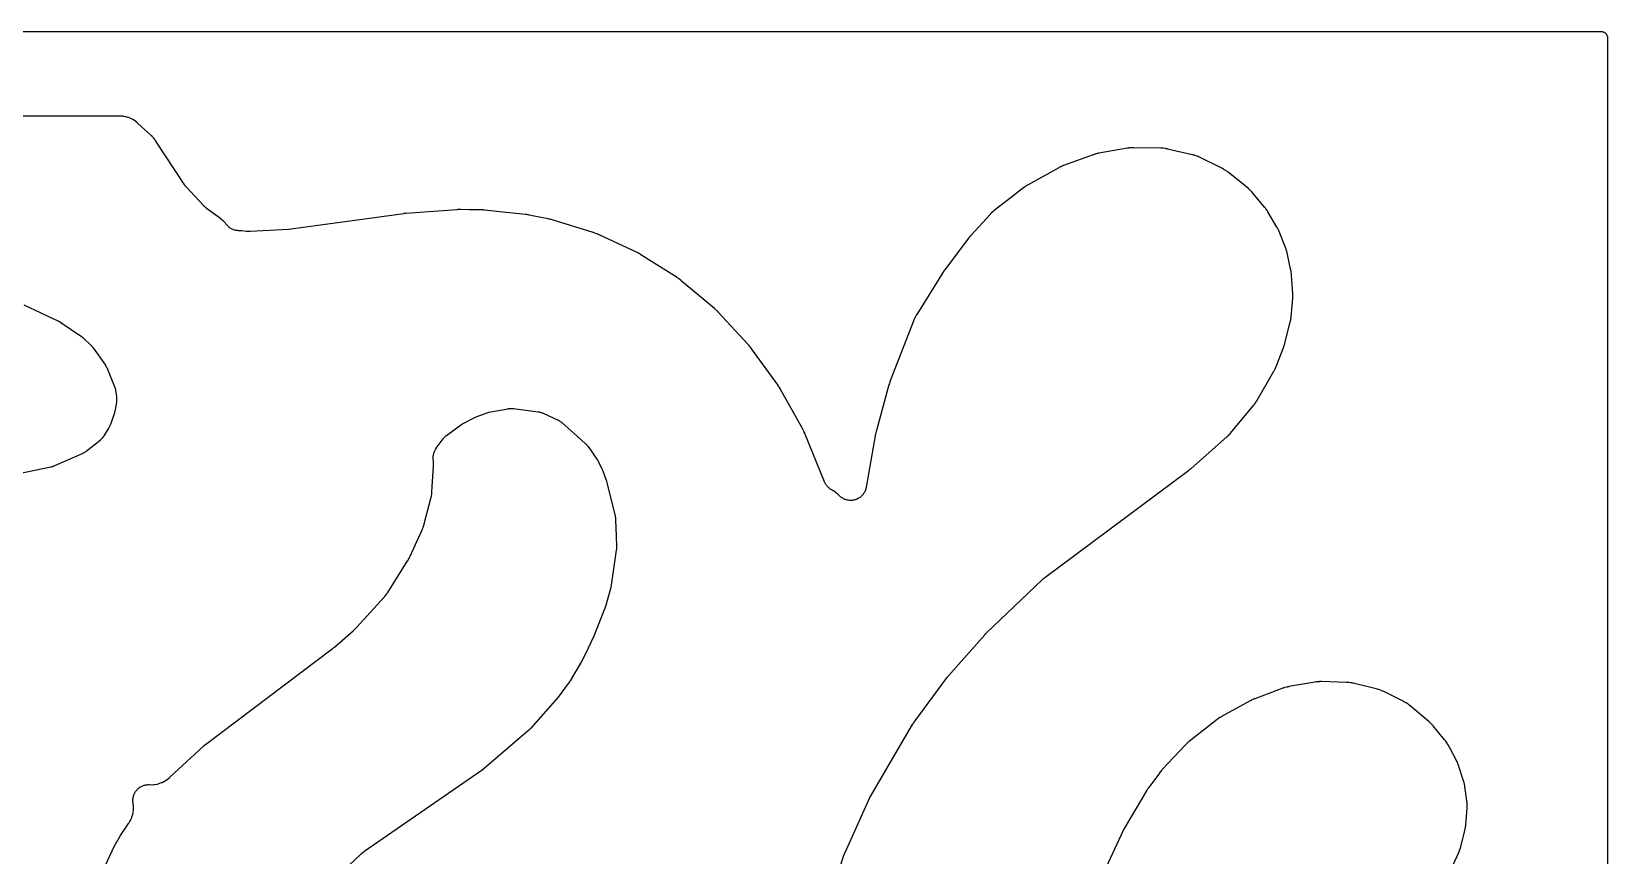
# Model space of a CAD drawing. Header units: millimetres. Extents: x 0 to 300, y 0 to 300.
# Drawn here: x 150.8 to 300.1, y 222.1 to 300.1 of the extents above; entities that cross this region are included whole.
import ezdxf

# ---------------------------------------------------------------- set-up
doc = ezdxf.new("R2010")
doc.units = ezdxf.units.MM
doc.layers.add('CUT', color=7, linetype='CONTINUOUS')

msp = doc.modelspace()

# ---------------------------------------------------------------- linework, layer by layer
at = {"layer": 'CUT'}
for points in [[(1.4375, 300.0625), (298.5625, 300.0625), (299.4478, 300.0625), (299.5212, 300.0589), (299.5794, 300.0503), (299.6365, 300.036), (299.6918, 300.0162), (299.745, 299.991), (299.7954, 299.9608), (299.8427, 299.9257), (299.8863, 299.8863), (299.9257, 299.8427), (299.9608, 299.7954), (299.991, 299.745), (300.0162, 299.6918), (300.036, 299.6365), (300.0503, 299.5794), (300.0589, 299.5212), (300.0625, 299.4478), (300.0625, 298.5625), (300.0625, 1.4375)], [(226.421, 217.8372), (227.7715, 222.0815), (227.7756, 222.0938), (227.7852, 222.1226), (227.7894, 222.135), (227.7947, 222.15), (227.7991, 222.1622), (227.8095, 222.1907), (227.8141, 222.2029), (227.8224, 222.2245), (227.8271, 222.2366), (227.8384, 222.2648), (227.8433, 222.2768), (227.8494, 222.2915), (227.8545, 222.3035), (227.8666, 222.3314), (227.8719, 222.3433), (230.086, 227.2511), (230.0909, 227.2618), (230.1025, 227.2867), (230.1076, 227.2973), (230.1138, 227.3102), (230.119, 227.3207), (230.1312, 227.3452), (230.1365, 227.3557), (230.1461, 227.3742), (230.1515, 227.3846), (230.1644, 227.4088), (230.17, 227.4191), (230.1769, 227.4317), (230.1826, 227.442), (230.1961, 227.4658), (230.202, 227.476), (234.2705, 234.4484), (234.2767, 234.4589), (234.2912, 234.4831), (234.2976, 234.4934), (234.3053, 234.506), (234.3118, 234.5162), (234.327, 234.54), (234.3336, 234.5502), (234.3454, 234.5681), (234.3521, 234.5782), (234.368, 234.6016), (234.3748, 234.6116), (234.3833, 234.6237), (234.3903, 234.6336), (234.4068, 234.6566), (234.4139, 234.6663), (237.5189, 238.8728), (237.5246, 238.8804), (237.538, 238.8981), (237.5437, 238.9057), (237.5508, 238.9149), (237.5567, 238.9224), (237.5704, 238.9398), (237.5764, 238.9473), (237.587, 238.9604), (237.593, 238.9678), (237.6071, 238.9849), (237.6132, 238.9923), (237.6206, 239.0011), (237.6268, 239.0084), (237.6413, 239.0252), (237.6475, 239.0324), (241.0933, 242.9576), (241.1, 242.9651), (241.1157, 242.9826), (241.1225, 242.99), (241.1308, 242.9991), (241.1376, 243.0065), (241.1537, 243.0236), (241.1606, 243.0309), (241.173, 243.0438), (241.18, 243.051), (241.1965, 243.0677), (241.2036, 243.0749), (241.2123, 243.0836), (241.2194, 243.0906), (241.2363, 243.107), (241.2435, 243.114), (246.5712, 248.1866), (246.5811, 248.1959), (246.6045, 248.2174), (246.6145, 248.2266), (246.6269, 248.2377), (246.6371, 248.2467), (246.6611, 248.2675), (246.6714, 248.2764), (246.6899, 248.2919), (246.7004, 248.3006), (246.725, 248.3207), (246.7356, 248.3293), (246.7486, 248.3396), (246.7593, 248.348), (246.7845, 248.3673), (246.7954, 248.3755), (260.3916, 258.4946), (260.4014, 258.5021), (260.465, 258.5514), (260.4747, 258.5591), (260.5532, 258.6228), (260.5628, 258.6307), (260.6242, 258.6826), (260.6336, 258.6907), (264.0216, 261.6765), (264.0298, 261.6838), (264.0865, 261.7357), (264.0949, 261.7435), (264.1314, 261.7782), (264.1486, 261.7952), (264.254, 261.9037), (264.2699, 261.9208), (264.297, 261.9509), (264.3042, 261.9592), (264.3539, 262.0166), (264.3619, 262.026), (266.5575, 264.6713), (266.5656, 264.6812), (266.6171, 264.7461), (266.625, 264.7562), (266.6551, 264.7959), (266.6702, 264.8165), (266.7648, 264.9525), (266.7789, 264.9738), (266.8056, 265.0159), (266.8123, 265.0267), (266.8552, 265.0976), (266.8617, 265.1086), (268.4825, 267.9218), (268.4877, 267.9312), (268.5239, 267.9967), (268.5293, 268.0065), (268.5522, 268.0499), (268.5628, 268.0711), (268.6266, 268.2041), (268.636, 268.2248), (268.6517, 268.261), (268.6559, 268.2709), (268.6841, 268.3393), (268.6886, 268.3505), (269.4152, 270.2188), (269.4218, 270.2366), (269.4629, 270.353), (269.4689, 270.371), (269.5158, 270.5185), (269.5213, 270.5367), (269.5549, 270.6555), (269.5598, 270.6738), (270.0279, 272.5518), (270.0305, 272.5625), (270.0478, 272.6378), (270.0502, 272.6491), (270.0606, 272.6987), (270.0652, 272.7226), (270.0903, 272.8727), (270.0937, 272.896), (270.0989, 272.9364), (270.1002, 272.9473), (270.1084, 273.0233), (270.1097, 273.0356), (270.2641, 274.7915), (270.265, 274.8023), (270.2702, 274.8774), (270.2709, 274.8886), (270.2734, 274.938), (270.2741, 274.9618), (270.2758, 275.1102), (270.2756, 275.1331), (270.2746, 275.1729), (270.2742, 275.1836), (270.2708, 275.2581), (270.2702, 275.2702), (270.1589, 276.978), (270.1581, 276.9886), (270.152, 277.0621), (270.151, 277.0731), (270.1461, 277.1212), (270.1433, 277.1444), (270.1231, 277.2883), (270.1195, 277.3104), (270.1127, 277.3487), (270.1107, 277.3591), (270.0966, 277.4307), (270.0942, 277.4423), (269.7293, 279.1161), (269.7265, 279.1283), (269.7076, 279.2069), (269.7046, 279.219), (269.6922, 279.2661), (269.6854, 279.2901), (269.638, 279.4448), (269.6302, 279.4684), (269.614, 279.5143), (269.6097, 279.526), (269.5812, 279.6018), (269.5767, 279.6134), (268.9729, 281.1217), (268.9688, 281.1316), (268.9396, 281.2008), (268.9352, 281.2111), (268.9152, 281.2561), (268.9052, 281.2776), (268.84, 281.4103), (268.8295, 281.4306), (268.8107, 281.4654), (268.8055, 281.4748), (268.7691, 281.5395), (268.7631, 281.5499), (267.9096, 282.997), (267.9033, 283.0074), (267.8619, 283.0744), (267.8554, 283.0847), (267.8297, 283.1245), (267.8161, 283.1446), (267.7254, 283.2734), (267.711, 283.293), (267.6822, 283.3306), (267.6747, 283.3402), (267.6255, 283.4017), (267.6178, 283.4111), (266.496, 284.7574), (266.4865, 284.7685), (266.4241, 284.8398), (266.4144, 284.8507), (266.3758, 284.8926), (266.3556, 284.9136), (266.2207, 285.0467), (266.1995, 285.0667), (266.157, 285.1047), (266.1461, 285.1143), (266.0739, 285.1758), (266.0627, 285.1851), (264.134, 286.75), (264.1207, 286.7606), (264.0331, 286.8276), (264.0194, 286.8378), (263.9657, 286.8765), (263.9376, 286.8956), (263.7518, 287.0143), (263.7227, 287.0318), (263.6649, 287.0642), (263.65, 287.0723), (263.5523, 287.1236), (263.5372, 287.1313), (261.4305, 288.1626), (261.4149, 288.17), (261.3126, 288.2164), (261.2968, 288.2234), (261.2347, 288.2495), (261.2024, 288.2619), (260.9909, 288.3368), (260.958, 288.3473), (260.8933, 288.3661), (260.8766, 288.3707), (260.7679, 288.3989), (260.7512, 288.403), (258.4079, 288.939), (258.3928, 288.9422), (258.2941, 288.9621), (258.2788, 288.965), (258.2193, 288.9754), (258.1886, 288.98), (257.9888, 289.0044), (257.958, 289.0074), (257.8976, 289.0116), (257.8822, 289.0125), (257.7816, 289.0169), (257.7661, 289.0174), (255.2287, 289.0638), (255.2143, 289.0638), (255.1208, 289.0633), (255.1064, 289.0631), (255.0503, 289.0614), (255.0215, 289.0598), (254.8352, 289.0453), (254.8065, 289.0424), (254.7508, 289.0354), (254.7365, 289.0334), (254.6441, 289.0195), (254.6299, 289.0171), (251.9143, 288.541), (251.9012, 288.5385), (251.8169, 288.5218), (251.8039, 288.5191), (251.7534, 288.5079), (251.7277, 288.5016), (251.5616, 288.4571), (251.5362, 288.4497), (251.4869, 288.4341), (251.4743, 288.43), (251.3928, 288.4023), (251.3804, 288.3979), (248.5591, 287.3678), (248.5487, 287.3639), (248.4762, 287.3359), (248.4654, 287.3316), (248.4182, 287.3123), (248.3957, 287.3026), (248.2565, 287.2389), (248.2352, 287.2286), (248.1986, 287.2101), (248.1887, 287.205), (248.1208, 287.1691), (248.1098, 287.1631), (245.2039, 285.5466), (245.2038, 285.5466), (245.1946, 285.5413), (245.1304, 285.5042), (245.1209, 285.4985), (245.0793, 285.4734), (245.0595, 285.4609), (244.9376, 285.3805), (244.919, 285.3677), (244.8872, 285.345), (244.8786, 285.3387), (244.8197, 285.2951), (244.8102, 285.2879), (243.4641, 284.2476), (242.0008, 283.1161), (241.9905, 283.108), (241.9247, 283.0547), (241.9147, 283.0465), (241.8759, 283.0137), (241.8564, 282.9965), (241.7322, 282.8819), (241.7135, 282.8639), (241.6777, 282.8279), (241.6686, 282.8185), (241.6103, 282.7573), (241.6015, 282.7478), (241.6014, 282.7477), (239.8177, 280.7907), (239.8085, 280.7803), (239.7491, 280.7121), (239.7401, 280.7015), (239.6677, 280.6142), (239.6589, 280.6034), (239.6028, 280.5326), (239.5943, 280.5216), (237.295, 277.4742), (237.2871, 277.4635), (237.2367, 277.3936), (237.2291, 277.3827), (237.1678, 277.2935), (237.1604, 277.2825), (237.1131, 277.2104), (237.106, 277.1992), (234.6542, 273.2706), (234.6469, 273.2586), (234.6004, 273.18), (234.5933, 273.1678), (234.5665, 273.1199), (234.5533, 273.095), (234.4715, 272.9317), (234.4595, 272.9063), (234.4373, 272.8561), (234.4317, 272.8431), (234.3966, 272.7587), (234.3914, 272.7457), (232.1505, 266.976), (232.1452, 266.9617), (232.1116, 266.8682), (232.1066, 266.8538), (232.0674, 266.7354), (232.0628, 266.7208), (232.034, 266.6258), (232.0298, 266.6111), (230.8443, 262.3039), (230.8408, 262.2902), (230.8185, 262.2015), (230.8153, 262.1878), (230.79, 262.0757), (230.7871, 262.0619), (230.7691, 261.9721), (230.7665, 261.9583), (229.8785, 256.9271), (229.8697, 256.8833), (229.8514, 256.8034), (229.8272, 256.7173), (229.8083, 256.6608), (229.7756, 256.5775), (229.7512, 256.5232), (229.7104, 256.4436), (229.6807, 256.392), (229.6322, 256.3168), (229.5975, 256.2684), (229.5418, 256.1984), (229.5025, 256.1537), (229.4401, 256.0896), (229.3965, 256.049), (229.3281, 255.9914), (229.2807, 255.9553), (229.2069, 255.9048), (229.1562, 255.8736), (229.0777, 255.8307), (229.0241, 255.8047), (228.9418, 255.7697), (228.8859, 255.7492), (228.8005, 255.7226), (228.7428, 255.7077), (228.6552, 255.6897), (228.5963, 255.6806), (228.5074, 255.6714), (228.4479, 255.6682), (228.3584, 255.6679), (228.299, 255.6706), (228.2099, 255.6791), (228.151, 255.6878), (228.0632, 255.7051), (228.0055, 255.7195), (227.9199, 255.7455), (227.8638, 255.7656), (227.7812, 255.8), (227.7274, 255.8255), (227.6486, 255.8679), (227.5977, 255.8987), (227.5235, 255.9487), (227.4758, 255.9843), (227.4069, 256.0415), (227.3465, 256.0968), (227.3143, 256.1279), (227.2053, 256.2383), (227.1606, 256.2792), (227.013, 256.4013), (226.9644, 256.4375), (226.8029, 256.5455), (226.7773, 256.5617), (226.7265, 256.5921), (226.7134, 256.5997), (226.6393, 256.6416), (226.6114, 256.6587), (226.6041, 256.6631), (226.5447, 256.6984), (226.471, 256.7475), (226.4233, 256.7829), (226.3543, 256.8394), (226.3103, 256.8794), (226.2473, 256.9425), (226.2074, 256.9866), (226.1509, 257.0557), (226.1157, 257.1035), (226.0663, 257.1778), (226.036, 257.2288), (225.9942, 257.3077), (225.9596, 257.3817), (225.9417, 257.4226), (224.0701, 262.0054), (224.0629, 262.0222), (224.0148, 262.1306), (224.0071, 262.1471), (223.9426, 262.2812), (223.9344, 262.2975), (223.8798, 262.4028), (223.8711, 262.4189), (221.7386, 266.2366), (221.7297, 266.2521), (221.6701, 266.3517), (221.6607, 266.3669), (221.5822, 266.4896), (221.5724, 266.5045), (221.507, 266.6004), (221.4967, 266.615), (218.9476, 270.1224), (218.937, 270.1365), (218.8669, 270.2273), (218.8559, 270.2411), (218.7646, 270.3523), (218.7532, 270.3658), (218.6778, 270.4522), (218.6661, 270.4654), (215.859, 273.5022), (215.8458, 273.5159), (215.759, 273.604), (215.7455, 273.6174), (215.6331, 273.7244), (215.6192, 273.7373), (215.527, 273.8197), (215.5126, 273.8322), (212.3662, 276.4706), (212.3508, 276.4831), (212.2497, 276.5623), (212.234, 276.5743), (212.1039, 276.6695), (212.0878, 276.6809), (211.9817, 276.7533), (211.9652, 276.7642), (208.5465, 278.9362), (208.5299, 278.9464), (208.4206, 279.0109), (208.4036, 279.0206), (208.264, 279.0971), (208.2467, 279.1062), (208.1335, 279.1635), (208.1159, 279.172), (204.5118, 280.8503), (204.511, 280.8507), (204.4922, 280.8591), (204.3689, 280.9114), (204.3497, 280.9191), (204.1929, 280.9794), (204.1735, 280.9865), (204.0469, 281.0303), (204.0273, 281.0367), (200.1515, 282.2287), (200.1371, 282.2329), (200.0431, 282.2592), (200.0286, 282.2631), (199.9099, 282.2932), (199.8972, 282.2963), (199.8721, 282.3026), (199.8574, 282.3061), (199.7615, 282.3278), (199.7467, 282.331), (198.4231, 282.5952), (197.9901, 282.6822), (197.9767, 282.6847), (197.8894, 282.7002), (197.8811, 282.7016), (197.8652, 282.7044), (197.8518, 282.7066), (197.7424, 282.7233), (197.729, 282.7252), (197.6415, 282.7366), (197.6281, 282.7382), (195.7742, 282.9366), (193.7291, 283.1569), (193.715, 283.1582), (193.6234, 283.1659), (193.6093, 283.1669), (193.4942, 283.1739), (193.48, 283.1746), (193.4703, 283.1749), (193.4684, 283.175), (193.4543, 283.1757), (193.3625, 283.179), (193.3484, 283.1793), (192.2766, 283.1926), (191.4519, 283.2033), (191.439, 283.2034), (191.3549, 283.2027), (191.3446, 283.2025), (191.3316, 283.2023), (191.3187, 283.2021), (191.2139, 283.1989), (191.201, 283.1984), (191.1176, 283.194), (191.1047, 283.1932), (186.3274, 282.8422), (186.3186, 282.8414), (186.2575, 282.836), (186.2481, 282.8351), (186.172, 282.8272), (186.1628, 282.8262), (186.1027, 282.819), (186.0929, 282.8177), (175.1871, 281.3272), (171.5408, 281.1352), (171.527, 281.1346), (171.4949, 281.1334), (171.4811, 281.133), (171.4643, 281.1326), (171.4575, 281.1325), (171.4477, 281.1325), (171.432, 281.1326), (171.3955, 281.1332), (171.3799, 281.1336), (171.3547, 281.1344), (171.3391, 281.1351), (171.3027, 281.137), (171.287, 281.1379), (171.268, 281.1392), (171.2524, 281.1404), (171.216, 281.1435), (171.2005, 281.145), (170.7555, 281.191), (170.7407, 281.1924), (170.6447, 281.1999), (170.63, 281.2009), (170.5722, 281.204), (170.5426, 281.2049), (170.5026, 281.205), (170.4564, 281.2064), (170.3718, 281.2111), (170.2799, 281.221), (170.2191, 281.2307), (170.1287, 281.25), (170.0693, 281.2659), (169.9814, 281.2943), (169.9239, 281.3162), (169.8393, 281.3535), (169.7843, 281.3812), (169.7041, 281.427), (169.6522, 281.4601), (169.5771, 281.5139), (169.5289, 281.5522), (169.4597, 281.6134), (169.4157, 281.6565), (169.3531, 281.7245), (169.299, 281.7896), (169.2704, 281.8259), (169.2403, 281.8662), (169.2029, 281.9114), (169.0779, 282.0485), (169.0363, 282.0899), (168.8965, 282.2159), (168.8742, 282.235), (168.8298, 282.2712), (168.8183, 282.2804), (168.743, 282.3389), (168.7313, 282.3477), (167.4203, 283.3149), (167.4119, 283.3212), (167.3979, 283.3317), (167.3649, 283.358), (167.31, 283.4036), (167.2861, 283.4243), (167.2836, 283.4265), (167.2604, 283.448), (167.2088, 283.4974), (167.1791, 283.5273), (167.167, 283.54), (167.1598, 283.5477), (165.4805, 285.3584), (165.474, 285.3655), (165.4634, 285.3772), (165.4384, 285.4059), (165.3971, 285.4554), (165.3792, 285.4777), (165.3773, 285.4801), (165.3601, 285.5029), (165.322, 285.5549), (165.3002, 285.5861), (165.2914, 285.5993), (165.2861, 285.6072), (162.6182, 289.6926), (162.6112, 289.7031), (162.5649, 289.7708), (162.5577, 289.7811), (162.529, 289.8212), (162.5139, 289.8414), (162.4145, 289.9689), (162.3818, 290.0073), (162.272, 290.126), (162.2544, 290.1441), (162.2195, 290.1789), (162.2104, 290.1877), (162.1511, 290.2442), (162.1419, 290.2528), (160.9196, 291.3689), (160.9093, 291.3781), (160.8413, 291.4373), (160.8307, 291.4463), (160.7891, 291.481), (160.7673, 291.4982), (160.6255, 291.6055), (160.5797, 291.6369), (160.4306, 291.7294), (160.3822, 291.7564), (160.2252, 291.8347), (160.1744, 291.8571), (160.0109, 291.9205), (159.9583, 291.9382), (159.7895, 291.9863), (159.7355, 291.999), (159.5631, 292.0312), (159.5081, 292.0389), (159.3311, 292.0553), (159.3034, 292.0573), (159.2492, 292.0598), (159.2354, 292.0603), (159.1452, 292.0623), (159.1313, 292.0625), (148.8725, 292.0625)], [(150.1022, 274.1749), (153.3488, 272.6803), (153.3574, 272.6763), (153.3709, 272.6699), (153.4048, 272.6529), (153.4615, 272.6232), (153.4864, 272.6095), (153.4882, 272.6085), (153.5128, 272.5941), (153.5674, 272.5608), (153.5994, 272.5404), (153.6119, 272.532), (153.6197, 272.5267), (155.5639, 271.1967), (155.5716, 271.1914), (155.5836, 271.1829), (155.6026, 271.1692), (155.6307, 271.1485), (155.6542, 271.1306), (155.6735, 271.1152), (155.6832, 271.1075), (155.6874, 271.1041), (155.7089, 271.086), (155.7565, 271.0448), (155.7842, 271.0198), (155.7949, 271.0096), (155.8017, 271.0032), (156.4552, 270.3746), (156.463, 270.367), (156.4753, 270.355), (156.5055, 270.3237), (156.5552, 270.2698), (156.5769, 270.2454), (156.5784, 270.2436), (156.5991, 270.2185), (156.6448, 270.1611), (156.671, 270.1264), (156.6811, 270.1125), (156.6874, 270.1036), (157.8338, 268.4689), (157.841, 268.4584), (157.8523, 268.4418), (157.8797, 268.399), (157.9238, 268.3255), (157.9428, 268.2925), (157.944, 268.2902), (157.9615, 268.2563), (157.9993, 268.1794), (158.0204, 268.1331), (158.0282, 268.1146), (158.0331, 268.1029), (158.6798, 266.51), (158.6847, 266.4977), (158.6923, 266.4782), (158.71, 266.4285), (158.7374, 266.3436), (158.7487, 266.3056), (158.7494, 266.3031), (158.7591, 266.2646), (158.7789, 266.1777), (158.7891, 266.1259), (158.7926, 266.1053), (158.7947, 266.0922), (158.8844, 265.5014), (158.8861, 265.4898), (158.8887, 265.4713), (158.8939, 265.4244), (158.899, 265.3641), (158.9023, 265.2816), (158.9018, 265.2001), (158.8974, 265.1177), (158.8915, 265.0575), (158.8856, 265.0106), (158.8828, 264.9922), (158.881, 264.9805), (158.7624, 264.2637), (158.7608, 264.2543), (158.7582, 264.2394), (158.7508, 264.2019), (158.7369, 264.1389), (158.7303, 264.111), (158.7298, 264.109), (158.7223, 264.0813), (158.7044, 264.0194), (158.693, 263.9828), (158.6882, 263.9685), (158.6851, 263.9594), (158.3069, 262.8689), (158.303, 262.858), (158.2968, 262.8407), (158.2799, 262.7975), (158.2495, 262.7253), (158.2354, 262.6934), (158.2344, 262.6913), (158.219, 262.66), (158.1831, 262.5904), (158.1608, 262.5497), (158.1516, 262.5338), (158.1457, 262.5238), (157.6985, 261.7782), (157.6932, 261.7696), (157.69, 261.7642), (157.6583, 261.7163), (157.6105, 261.6486), (157.5519, 261.5744), (157.5104, 261.5271), (157.4444, 261.4594), (157.3834, 261.4032), (157.34, 261.3656), (157.3351, 261.3616), (157.3272, 261.3553), (156.0015, 260.3048), (155.994, 260.2989), (155.982, 260.2896), (155.9513, 260.2668), (155.9113, 260.2384), (155.8553, 260.2018), (155.7988, 260.1676), (155.7402, 260.1352), (155.6964, 260.1131), (155.6619, 260.0965), (155.6482, 260.0903), (155.6394, 260.0864), (153.0276, 258.9349), (153.0168, 258.9302), (152.9997, 258.9229), (152.9559, 258.9056), (152.8813, 258.8784), (152.8479, 258.867), (152.8455, 258.8662), (152.8117, 258.8561), (152.7352, 258.8348), (152.6895, 258.8234), (152.6713, 258.8193), (152.6598, 258.8168), (146.4182, 257.513)], [(157.4708, 220.3234), (158.6525, 222.8912), (159.2618, 223.9603), (160.0336, 225.0876), (160.0416, 225.0995), (160.0924, 225.1777), (160.1001, 225.1898), (160.1295, 225.2375), (160.1439, 225.2622), (160.2328, 225.4231), (160.2581, 225.4746), (160.3302, 225.6409), (160.3505, 225.6945), (160.4064, 225.867), (160.4215, 225.9223), (160.4607, 226.0993), (160.4704, 226.1558), (160.4925, 226.3358), (160.4968, 226.393), (160.5016, 226.5742), (160.5004, 226.6315), (160.4879, 226.8124), (160.4812, 226.8693), (160.4601, 226.9965), (160.454, 227.0401), (160.4447, 227.1202), (160.4388, 227.2081), (160.4378, 227.2667), (160.4405, 227.3548), (160.4452, 227.4132), (160.4566, 227.5006), (160.467, 227.5583), (160.4868, 227.6441), (160.5028, 227.7005), (160.5309, 227.7839), (160.5524, 227.8385), (160.5885, 227.9188), (160.6152, 227.971), (160.659, 228.0474), (160.6906, 228.0968), (160.7417, 228.1685), (160.778, 228.2146), (160.8359, 228.281), (160.8765, 228.3233), (160.9406, 228.3837), (160.9851, 228.4218), (161.0548, 228.4757), (161.1029, 228.5092), (161.1775, 228.556), (161.2286, 228.5847), (161.3074, 228.624), (161.3611, 228.6476), (161.4434, 228.679), (161.4991, 228.6972), (161.5841, 228.7204), (161.6414, 228.733), (161.7282, 228.7478), (161.7864, 228.7548), (161.8742, 228.7611), (161.9423, 228.7625), (161.9845, 228.7615), (161.9859, 228.7615), (162.2238, 228.7564), (162.2794, 228.7578), (162.28, 228.7579), (162.2811, 228.758), (162.4626, 228.7709), (162.5201, 228.7778), (162.7006, 228.8084), (162.7572, 228.8208), (162.9339, 228.8687), (162.989, 228.8865), (163.1603, 228.9512), (163.2134, 228.9742), (163.3776, 229.0551), (163.4283, 229.0831), (163.584, 229.1794), (163.6317, 229.2122), (163.7794, 229.3246), (163.802, 229.3427), (163.8453, 229.3791), (163.8562, 229.3886), (163.9268, 229.4508), (163.9375, 229.4605), (167.1294, 232.4171), (167.1379, 232.4248), (167.1576, 232.4426), (167.1661, 232.4502), (167.1766, 232.4594), (167.1852, 232.4669), (167.2054, 232.4842), (167.2141, 232.4916), (167.2296, 232.5045), (167.2384, 232.5118), (167.259, 232.5286), (167.2679, 232.5358), (167.2788, 232.5444), (167.2878, 232.5515), (167.3088, 232.5677), (167.3179, 232.5747), (179.3213, 241.6196), (179.3291, 241.6257), (179.3835, 241.6681), (179.3918, 241.6747), (179.4587, 241.7287), (179.4667, 241.7353), (179.5188, 241.779), (179.5272, 241.7862), (181.292, 243.3213), (181.305, 243.3329), (181.3878, 243.4093), (181.4004, 243.4212), (181.5016, 243.5201), (181.5138, 243.5324), (181.5921, 243.6135), (181.604, 243.6261), (184.2324, 246.5093), (184.2412, 246.5192), (184.2977, 246.5839), (184.3062, 246.5939), (184.3393, 246.6336), (184.3558, 246.6542), (184.4598, 246.7907), (184.4753, 246.8121), (184.5048, 246.8545), (184.5122, 246.8654), (184.5596, 246.937), (184.5668, 246.9481), (186.4555, 249.9402), (186.4663, 249.958), (186.5346, 250.0749), (186.5448, 250.0931), (186.6252, 250.2427), (186.6348, 250.2612), (186.6948, 250.3825), (186.7037, 250.4014), (187.8568, 252.9548), (187.8619, 252.9664), (187.8942, 253.0423), (187.8991, 253.054), (187.9176, 253.1), (187.9265, 253.1238), (187.9814, 253.2792), (187.9894, 253.3033), (188.0039, 253.3507), (188.0075, 253.3629), (188.03, 253.4423), (188.0333, 253.4545), (188.6617, 255.8654), (188.6653, 255.8799), (188.6873, 255.9738), (188.6905, 255.9883), (188.7024, 256.0451), (188.7077, 256.0743), (188.7377, 256.2649), (188.7416, 256.2943), (188.7477, 256.352), (188.7491, 256.3668), (188.757, 256.4629), (188.758, 256.4778), (188.8965, 258.9042), (188.8973, 258.9238), (188.9003, 259.0509), (188.9005, 259.0705), (188.8992, 259.23), (188.8987, 259.2495), (188.8935, 259.3765), (188.8924, 259.3961), (188.8788, 259.5816), (188.8766, 259.6263), (188.8746, 259.7083), (188.877, 259.7978), (188.8815, 259.8572), (188.8927, 259.9461), (188.9031, 260.0047), (188.9231, 260.092), (188.9393, 260.1494), (188.9678, 260.2342), (188.9897, 260.2897), (189.0265, 260.3713), (189.0537, 260.4243), (189.0985, 260.5019), (189.143, 260.5708), (189.1682, 260.6078), (189.8118, 261.503), (189.8174, 261.5106), (189.8262, 261.5226), (189.8404, 261.5414), (189.8532, 261.5579), (189.8696, 261.5773), (189.9224, 261.6344), (189.9769, 261.6885), (190.0344, 261.7408), (190.0782, 261.7773), (190.113, 261.805), (190.127, 261.8155), (190.1359, 261.8222), (191.5909, 262.8909), (192.9303, 263.5955), (194.1589, 264.0234), (195.9714, 264.356), (195.983, 264.358), (196.0014, 264.3612), (196.0482, 264.3679), (196.1083, 264.3749), (196.1907, 264.3806), (196.2722, 264.3826), (196.3548, 264.3808), (196.4153, 264.3767), (196.4623, 264.3722), (196.4808, 264.37), (196.4925, 264.3685), (198.8079, 264.0577), (198.8189, 264.0562), (198.8363, 264.0536), (198.8801, 264.0461), (198.936, 264.035), (199.0115, 264.0167), (199.0852, 263.9954), (199.1588, 263.9706), (199.212, 263.9501), (199.2531, 263.9331), (199.2691, 263.926), (199.2793, 263.9214), (200.7058, 263.268), (200.716, 263.2632), (200.7322, 263.2555), (200.7726, 263.2352), (200.8237, 263.2077), (200.8792, 263.1748), (200.9129, 263.1528), (200.9772, 263.1069), (201.0228, 263.0712), (201.0577, 263.0424), (201.0712, 263.0307), (201.0797, 263.0233), (202.4995, 261.7599), (203.3099, 261.033), (203.3175, 261.0261), (203.3269, 261.0176), (203.3753, 260.9674), (203.4031, 260.9372), (203.4049, 260.9352), (203.4313, 260.9038), (203.489, 260.8319), (203.5219, 260.7883), (203.5344, 260.7706), (203.5422, 260.7594), (204.4185, 259.4803), (204.8715, 258.6141), (204.9094, 258.5159), (204.9098, 258.5148), (204.9223, 258.4825), (205.2628, 257.599), (206.0953, 254.2151), (206.0981, 254.2037), (206.1023, 254.1855), (206.1117, 254.1393), (206.1256, 254.0611), (206.1311, 254.0262), (206.1315, 254.0237), (206.1356, 253.9886), (206.1433, 253.9095), (206.1466, 253.8625), (206.1475, 253.8439), (206.1479, 253.8321), (206.1973, 252.2787), (206.2271, 251.2786), (206.2273, 251.2688), (206.2276, 251.2534), (206.2275, 251.2143), (206.2259, 251.1485), (206.2247, 251.1192), (206.2246, 251.1171), (206.2225, 251.0879), (206.2166, 251.0223), (206.2122, 250.9835), (206.2102, 250.9682), (206.2088, 250.9585), (205.6985, 247.4331), (205.1787, 245.6137), (204.074, 242.8108), (203.274, 241.0891), (202.9153, 240.4115), (201.8395, 238.6024), (201.7863, 238.5214), (201.7723, 238.5001), (201.6591, 238.3276), (201.6548, 238.321), (200.7073, 237.0346), (198.1185, 234.1002), (198.1091, 234.0897), (198.087, 234.0654), (198.0774, 234.0551), (198.0657, 234.0425), (198.0559, 234.0323), (198.033, 234.0087), (198.0232, 233.9987), (198.0071, 233.9827), (197.9971, 233.9728), (197.9735, 233.9499), (197.9679, 233.9446), (197.9655, 233.9424), (197.9559, 233.9336), (197.9442, 233.9229), (197.9345, 233.9142), (197.9118, 233.8942), (197.902, 233.8857), (193.511, 230.1252), (182.3122, 222.3989), (182.3035, 222.3928), (182.2432, 222.3496), (182.2342, 222.3431), (182.1952, 222.314), (182.1767, 222.2997), (182.063, 222.2079), (182.0457, 222.1934), (182.0162, 222.1677), (182.0082, 222.1606), (181.9538, 222.1115), (181.945, 222.1034), (179.8539, 220.1384)], [(285.2286, 220.6841), (285.9829, 222.3476), (285.9883, 222.3598), (286.0221, 222.4391), (286.0272, 222.4513), (286.0464, 222.4994), (286.0558, 222.5242), (286.1128, 222.6868), (286.121, 222.712), (286.136, 222.7616), (286.1397, 222.7744), (286.1627, 222.8574), (286.1661, 222.8702), (286.5614, 224.426), (286.5644, 224.4384), (286.5832, 224.5193), (286.5859, 224.5318), (286.5961, 224.5807), (286.6008, 224.6058), (286.6279, 224.7696), (286.6315, 224.7949), (286.6375, 224.8445), (286.6389, 224.8572), (286.6472, 224.9398), (286.6483, 224.9525), (286.7726, 226.5338), (286.7737, 226.5501), (286.7791, 226.6558), (286.7797, 226.6721), (286.7813, 226.7356), (286.7812, 226.7682), (286.7748, 226.9797), (286.7729, 227.0122), (286.7676, 227.0755), (286.766, 227.0917), (286.7542, 227.1969), (286.7522, 227.2131), (286.5603, 228.5868), (286.5584, 228.5998), (286.5448, 228.6838), (286.5425, 228.6967), (286.5333, 228.747), (286.528, 228.7727), (286.4898, 228.9385), (286.4834, 228.9639), (286.4698, 229.0132), (286.4661, 229.0258), (286.4417, 229.1073), (286.4378, 229.1198), (285.963, 230.5849), (285.9586, 230.598), (285.9288, 230.6832), (285.9241, 230.6962), (285.905, 230.7469), (285.8947, 230.7727), (285.8235, 230.9383), (285.8119, 230.9635), (285.7883, 231.0123), (285.7821, 231.0247), (285.7408, 231.1049), (285.7343, 231.1172), (284.9731, 232.5159), (284.9661, 232.5284), (284.9197, 232.609), (284.9124, 232.6213), (284.8834, 232.6691), (284.8679, 232.6932), (284.7639, 232.8474), (284.7473, 232.8707), (284.7138, 232.9155), (284.7051, 232.9269), (284.6477, 233.0001), (284.6387, 233.0112), (283.5655, 234.3135), (283.5568, 234.3239), (283.4991, 234.3907), (283.4901, 234.4009), (283.4546, 234.4402), (283.4359, 234.46), (283.3119, 234.5854), (283.2924, 234.6043), (283.2534, 234.6403), (283.2433, 234.6494), (283.1772, 234.7077), (283.1669, 234.7166), (281.3898, 236.2149), (281.376, 236.2263), (281.285, 236.2985), (281.2708, 236.3094), (281.215, 236.351), (281.1857, 236.3715), (280.9917, 236.499), (280.9612, 236.5177), (280.9008, 236.5525), (280.8852, 236.5612), (280.7828, 236.616), (280.7669, 236.6242), (278.8151, 237.5965), (278.7998, 237.6039), (278.6996, 237.6503), (278.6841, 237.6572), (278.6232, 237.6833), (278.5917, 237.6958), (278.3843, 237.7713), (278.3521, 237.782), (278.2886, 237.8011), (278.2723, 237.8057), (278.1657, 237.8345), (278.1493, 237.8387), (275.9838, 238.3587), (275.9686, 238.3621), (275.8698, 238.3832), (275.8545, 238.3862), (275.7948, 238.3973), (275.7641, 238.4022), (275.5639, 238.4288), (275.533, 238.4321), (275.4725, 238.4369), (275.457, 238.438), (275.3561, 238.4435), (275.3405, 238.4441), (272.9772, 238.5111), (272.9622, 238.5113), (272.8646, 238.5117), (272.8495, 238.5115), (272.7909, 238.5102), (272.7609, 238.5088), (272.5663, 238.4948), (272.5364, 238.4919), (272.4782, 238.4848), (272.4633, 238.4828), (272.3667, 238.4685), (272.3519, 238.4661), (269.8857, 238.0378), (269.8722, 238.0353), (269.7846, 238.018), (269.7711, 238.0152), (269.7187, 238.0036), (269.692, 237.997), (269.5197, 237.9505), (269.4933, 237.9428), (269.4422, 237.9264), (269.4291, 237.9221), (269.3447, 237.893), (269.3318, 237.8883), (266.6642, 236.8989), (266.6542, 236.8951), (266.5848, 236.868), (266.5745, 236.8638), (266.5294, 236.8452), (266.5078, 236.8358), (266.3744, 236.7745), (266.354, 236.7647), (266.3189, 236.7469), (266.3095, 236.742), (266.2444, 236.7076), (266.2338, 236.7019), (263.5184, 235.1965), (263.5087, 235.191), (263.4417, 235.1522), (263.4318, 235.1464), (263.3883, 235.1201), (263.3676, 235.107), (263.2405, 235.0228), (263.2211, 235.0094), (263.188, 234.9856), (263.179, 234.979), (263.1178, 234.9332), (263.1079, 234.9256), (260.4762, 232.8698), (260.4677, 232.863), (260.4084, 232.8149), (260.3996, 232.8076), (260.3613, 232.7753), (260.3432, 232.7594), (260.2322, 232.6579), (260.2153, 232.6419), (260.1867, 232.6136), (260.179, 232.6059), (260.1262, 232.5519), (260.1178, 232.543), (257.9129, 230.1895), (257.9013, 230.1768), (257.8272, 230.093), (257.816, 230.0799), (257.726, 229.9721), (257.7152, 229.9587), (257.646, 229.8708), (257.6356, 229.8571), (256.6336, 228.5057), (256.6247, 228.4933), (256.5679, 228.4126), (256.5594, 228.4001), (256.4907, 228.297), (256.4825, 228.2842), (256.4299, 228.2007), (256.4219, 228.1878), (254.3866, 224.7673), (254.3789, 224.7539), (254.3297, 224.6662), (254.3224, 224.6526), (254.2635, 224.5411), (254.2565, 224.5273), (254.2119, 224.4373), (254.2053, 224.4233), (252.3815, 220.4851)]]:
    msp.add_lwpolyline(points, dxfattribs=at)

doc.saveas('drawing.dxf')
